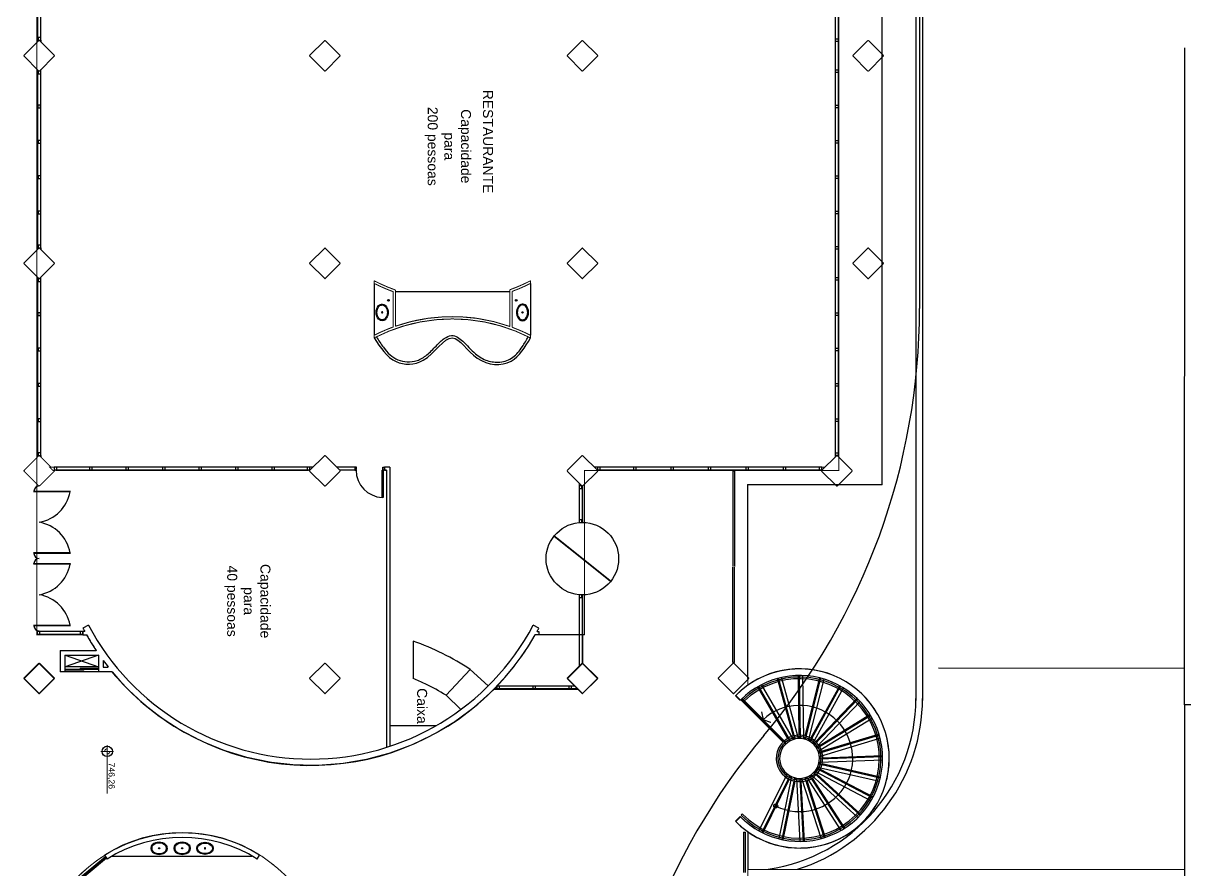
# Model space of a CAD drawing. Header units: metres. Extents: x -331 to 2982, y 362 to 2539.
# Drawn here: x 2869.12 to 2904.08, y 1364.82 to 1390.31 of the extents above; entities that cross this region are included whole.
import ezdxf
from ezdxf.enums import TextEntityAlignment as Align

# ---------------------------------------------------------------- set-up
doc = ezdxf.new("R2010")
doc.units = ezdxf.units.M
doc.layers.get('0').update_dxf_attribs({"color": 251})
for name, color, linetype in [('CX', 251, 'Continuous'), ('Div', 251, 'Continuous'), ('Est', 251, 'Continuous'), ('Mob', 251, 'Continuous'), ('Pis', 251, 'Continuous')]:
    doc.layers.add(name, color=color, linetype=linetype)
doc.styles.add('ARIAL', font='arial.ttf')
doc.styles.add('DESTAQUE', font='arial.ttf', dxfattribs={"height": 0.4})
doc.styles.get("Standard").update_dxf_attribs({"font": 'arial.ttf', "height": 0.3})

# ---------------------------------------------------------------- blocks, each defined once
blk = doc.blocks.new('Cuba01_pl')
at = {"layer": 'Mob'}
for radius in [0.018, 0.013]:
    blk.add_circle((0, 0), radius, dxfattribs=at)
for centre, radius, start, end in [((-0.097, 0.001), 0.152, 174.4524, 224.3819), ((-0.091, -0.004), 0.159, 144.5232, 173.1767), ((-0.091, -0.004), 0.134, 144.8047, 173.0573), ((-0.097, 0.001), 0.127, 174.578, 224.0021), ((-0.071, -0.03), 0.191, 120.725, 141.4841), ((-0.071, -0.03), 0.166, 120.5755, 141.2533), ((-0.002, -0.124), 0.307, 89.5504, 122.7375), ((-0.002, -0.124), 0.282, 89.5504, 122.828), ((0.002, -0.124), 0.307, 57.2625, 90.4496), ((0.002, -0.124), 0.282, 57.172, 90.4496), ((0.071, -0.03), 0.166, 38.7467, 59.4245), ((0.071, -0.03), 0.191, 38.5159, 59.275), ((0.097, 0.001), 0.127, 315.9979, 5.422), ((0.091, -0.004), 0.134, 6.9427, 35.1953), ((0.097, 0.001), 0.152, 315.6181, 5.5476), ((0.091, -0.004), 0.159, 6.8233, 35.4768), ((-0.002, 0.123), 0.306, 228.3244, 270.4838), ((-0.002, 0.123), 0.281, 228.5041, 270.4838), ((0.002, 0.123), 0.281, 269.5162, 311.4959), ((0.002, 0.123), 0.306, 269.5162, 311.6756)]:
    blk.add_arc(centre, radius, start, end, dxfattribs=at)
blk = doc.blocks.new('XR_BL2_AND_MON-REV15$0$PERFIL_UNIT_ALCOA')
at = {"layer": 'CX', "color": 6}
for p, q in [((-21, 13), (-15, 13)), ((31, 13), (24, 13))]:
    blk.add_line(p, q, dxfattribs=at)
at = {"layer": 'CX'}
blk.add_lwpolyline([(-15, 19), (-15, 13), (-34, 13), (-34, 19), (-35, 19), (-35, 99), (45, 99), (45, 19), (43, 19), (43, 13), (24, 13), (24, 19)], close=True, dxfattribs=at)
blk = doc.blocks.new('XR_BL2_AND_MON-REV15$0$P_M')
at = {"layer": 'Est'}
blk.add_lwpolyline([(0.46, -0.431), (0.453, -0.424), (0.46, -0.417), (0.007, 0.035), (0, 0.028), (-0.007, 0.035), (-0.46, -0.417), (-0.453, -0.424), (-0.46, -0.431), (-0.007, -0.884), (0, -0.877), (0.007, -0.884)], close=True, dxfattribs=at)

msp = doc.modelspace()

# ---------------------------------------------------------------- linework, layer by layer
at = {"lineweight": 0}
for p, q in [((2886.009, 1371.896), (2884.527, 1371.896)), ((2891.338, 1369.576), (2891.389, 1369.336)), ((2891.619, 1369.25), (2891.389, 1369.336))]:
    msp.add_line(p, q, dxfattribs=at)
for points in [[(2894.617, 1401.477), (2894.617, 1401.575), (2894.969, 1401.926), (2894.969, 1401.966), (2869.183, 1401.966), (2869.183, 1401.736), (2869.373, 1401.736), (2869.527, 1401.582), (2869.527, 1371.896), (2871.02, 1371.896), (2871.162, 1371.656), (2871.312, 1371.421), (2870.237, 1371.421), (2870.237, 1370.781), (2871.788, 1370.781, 0.087526), (2873.86, 1369.021)], [(2873.86, 1369.021, 0.418022), (2884.527, 1371.896)], [(2890.922, 1365.967), (2890.922, 1356.834, -0.397255), (2895.473, 1351.931)]]:
    msp.add_lwpolyline(points, format="xyb", dxfattribs=at)
for points in [[(2894.969, 1401.926), (2894.972, 1401.926), (2894.972, 1376.421), (2890.922, 1376.421), (2890.922, 1370.372)], [(2886.009, 1371.896), (2886.009, 1376.841), (2893.663, 1376.841), (2893.663, 1395.491), (2894.617, 1395.491), (2894.617, 1401.477)]]:
    msp.add_lwpolyline(points, dxfattribs=at)
for points in [[(2869.597, 1370.128), (2870.05, 1370.581), (2869.597, 1371.033), (2869.145, 1370.581)], [(2885.947, 1370.128), (2886.4, 1370.581), (2885.947, 1371.033), (2885.495, 1370.581)]]:
    msp.add_lwpolyline(points, close=True, dxfattribs=at)
for points in [[(2890.561, 1370.065), (2890.702, 1369.923), (2890.716, 1369.937), (2891.989, 1368.665, 0.513036), (2892.173, 1367.542), (2891.374, 1365.93, -0.083516), (2890.702, 1366.416), (2890.561, 1366.275, 2.439693), (2890.561, 1370.065)], [(2869.53, 1361.564), (2869.53, 1329.627, 1.000162), (2878.27, 1329.625), (2878.267, 1329.956), (2880.282, 1329.956), (2880.282, 1329.881), (2880.472, 1329.881), (2880.472, 1361.281), (2880.282, 1361.281), (2880.282, 1361.206), (2878.27, 1361.206, 1.0398), (2869.53, 1361.566, 0.005135)]]:
    msp.add_lwpolyline(points, format="xyb", close=True, dxfattribs=at)
msp.add_circle((2891.765, 1366.741), 0.0603, dxfattribs=at)
msp.add_arc((2892.484, 1368.17), 1.6, 243.6379, 133.2092, dxfattribs=at)
at = {"layer": 'Div', "lineweight": 0}
for p, q in [((2879.094, 1376.941), (2878.554, 1376.941)), ((2879.094, 1376.851), (2878.644, 1376.851)), ((2880.154, 1376.941), (2879.994, 1376.941)), ((2880.054, 1376.851), (2879.994, 1376.851)), ((2880.054, 1376.851), (2879.994, 1376.851)), ((2879.994, 1376.851), (2880.054, 1376.851)), ((2880.054, 1376.851), (2880.054, 1368.503)), ((2880.154, 1376.941), (2880.154, 1368.535))]:
    msp.add_line(p, q, dxfattribs=at)
at = {"layer": 'Div', "linetype": 'ByBlock', "lineweight": 0, "ltscale": 0.1}
for p, q in [((2870.911, 1371.906), (2869.538, 1371.906)), ((2870.911, 1371.896), (2869.538, 1371.896)), ((2870.914, 1371.906), (2869.541, 1371.906)), ((2870.914, 1371.896), (2869.541, 1371.896))]:
    msp.add_line(p, q, dxfattribs=at)
at = {"layer": 'Div', "lineweight": 0}
msp.add_lwpolyline([(2879.682, 1382.553, 0.033841), (2880.318, 1382.277), (2880.318, 1381.186, -0.170641), (2883.766, 1381.179), (2883.766, 1382.285, 0.032775), (2884.382, 1382.553), (2884.382, 1382.474, -0.028667), (2883.836, 1382.236), (2883.836, 1381.153, -0.028667), (2884.382, 1380.915), (2884.382, 1380.836, 0.242604), (2879.682, 1380.836), (2879.682, 1380.915, -0.029722), (2880.248, 1381.161), (2880.248, 1382.228, -0.029722), (2879.682, 1382.474)], format="xyb", close=True, dxfattribs=at)
at = {"layer": 'Pis'}
for p, q in [((2895.985, 1407.679), (2895.985, 1369.916)), ((2896.185, 1407.679), (2896.185, 1369.915)), ((2894.972, 1376.421), (2894.972, 1401.926)), ((2896.094, 1401.655), (2896.094, 1381.724)), ((2893.563, 1377.253), (2893.563, 1395.491)), ((2893.653, 1377.255), (2893.653, 1395.486)), ((2893.663, 1377.242), (2893.663, 1395.491)), ((2869.547, 1389.747), (2869.547, 1395.164)), ((2869.557, 1389.758), (2869.557, 1395.154)), ((2869.647, 1389.755), (2869.647, 1395.164)), ((2869.557, 1389.758), (2869.557, 1389.797)), ((2869.557, 1389.797), (2869.647, 1389.797)), ((2869.647, 1389.797), (2869.647, 1389.748)), ((2904.068, 1369.788), (2904.078, 1389.567)), ((2869.547, 1383.497), (2869.547, 1388.914)), ((2869.557, 1383.508), (2869.557, 1388.904)), ((2869.647, 1383.505), (2869.647, 1388.914)), ((2869.557, 1383.508), (2869.557, 1383.547)), ((2869.557, 1383.547), (2869.647, 1383.547)), ((2869.647, 1383.547), (2869.647, 1383.498)), ((2869.547, 1377.247), (2869.547, 1382.664)), ((2869.557, 1377.258), (2869.557, 1382.654)), ((2869.647, 1377.255), (2869.647, 1382.664)), ((2879.682, 1382.474), (2879.682, 1380.915)), ((2884.382, 1382.474), (2884.382, 1380.915)), ((2880.318, 1382.228), (2883.766, 1382.228)), ((2869.557, 1377.258), (2869.557, 1377.297)), ((2869.557, 1377.297), (2869.647, 1377.297)), ((2869.647, 1377.297), (2869.647, 1377.248)), ((2870.052, 1376.915), (2870.052, 1376.841)), ((2877.689, 1376.855), (2870.102, 1376.855)), ((2877.841, 1376.941), (2870.134, 1376.941)), ((2879.094, 1376.941), (2878.554, 1376.941)), ((2879.094, 1376.851), (2878.644, 1376.851)), ((2879.144, 1376.941), (2879.094, 1376.941)), ((2879.144, 1376.941), (2879.094, 1376.941)), ((2879.094, 1376.941), (2879.094, 1376.851)), ((2879.134, 1376.851), (2879.094, 1376.851)), ((2879.094, 1376.851), (2879.134, 1376.851)), ((2879.134, 1376.851), (2879.134, 1376.876)), ((2879.134, 1376.876), (2879.144, 1376.876)), ((2879.144, 1376.876), (2879.144, 1376.941)), ((2879.994, 1376.851), (2879.924, 1376.851)), ((2879.924, 1376.851), (2879.954, 1376.851)), ((2879.924, 1376.031), (2879.924, 1376.851)), ((2879.944, 1376.876), (2879.944, 1376.941)), ((2879.944, 1376.941), (2879.994, 1376.941)), ((2879.954, 1376.876), (2879.944, 1376.876)), ((2879.954, 1376.851), (2879.954, 1376.876)), ((2879.954, 1376.851), (2879.954, 1376.031)), ((2880.154, 1376.941), (2879.994, 1376.941)), ((2879.994, 1376.941), (2879.994, 1376.851)), ((2879.994, 1376.851), (2879.994, 1376.941)), ((2879.994, 1376.941), (2879.994, 1376.851)), ((2880.054, 1376.851), (2879.994, 1376.851)), ((2880.054, 1376.851), (2879.994, 1376.851)), ((2879.994, 1376.851), (2880.054, 1376.851)), ((2880.054, 1376.851), (2880.054, 1368.503)), ((2880.154, 1376.941), (2880.154, 1368.535)), ((2893.111, 1376.937), (2886.308, 1376.937)), ((2893.148, 1376.841), (2886.404, 1376.841)), ((2893.148, 1376.851), (2886.452, 1376.851)), ((2890.522, 1376.825), (2890.472, 1376.825)), ((2890.472, 1376.825), (2890.472, 1373.948)), ((2890.522, 1376.825), (2890.522, 1373.948)), ((2885.851, 1376.338), (2885.851, 1375.274)), ((2885.937, 1376.374), (2885.937, 1375.278)), ((2885.947, 1376.378), (2885.947, 1375.278)), ((2885.947, 1376.375), (2885.947, 1375.278)), ((2890.922, 1376.421), (2894.972, 1376.421)), ((2890.922, 1370.58), (2890.922, 1376.421)), ((2879.954, 1376.031), (2879.924, 1376.031)), ((2869.436, 1374.017), (2869.436, 1374.039)), ((2869.436, 1374.039), (2870.528, 1374.039)), ((2870.528, 1374.017), (2869.436, 1374.017)), ((2870.528, 1374.039), (2870.528, 1374.017)), ((2890.472, 1371.055), (2890.472, 1373.932)), ((2890.522, 1371.055), (2890.522, 1373.932)), ((2885.851, 1373.1), (2885.851, 1370.952)), ((2885.937, 1373.096), (2885.937, 1371.037)), ((2885.947, 1373.096), (2885.947, 1371.033)), ((2885.947, 1373.096), (2885.947, 1371.033)), ((2870.911, 1371.996), (2869.538, 1371.996)), ((2870.914, 1371.996), (2869.541, 1371.996)), ((2870.959, 1371.996), (2870.911, 1371.996)), ((2870.964, 1371.996), (2870.911, 1371.996)), ((2870.911, 1371.996), (2870.911, 1371.896)), ((2870.961, 1371.996), (2870.914, 1371.996)), ((2870.967, 1371.996), (2870.914, 1371.996)), ((2870.914, 1371.996), (2870.914, 1371.896)), ((2871.083, 1372.18), (2870.915, 1372.091)), ((2884.634, 1372.091), (2884.466, 1372.18)), ((2884.583, 1371.996), (2884.636, 1371.996)), ((2884.586, 1371.996), (2884.633, 1371.996)), ((2884.588, 1371.996), (2884.636, 1371.996)), ((2884.633, 1371.996), (2884.633, 1371.896)), ((2884.633, 1371.996), (2884.633, 1371.896)), ((2884.636, 1371.996), (2884.636, 1371.896)), ((2884.636, 1371.996), (2884.636, 1371.896)), ((2870.911, 1371.906), (2869.538, 1371.906)), ((2870.911, 1371.896), (2869.538, 1371.896)), ((2870.914, 1371.906), (2869.541, 1371.906)), ((2870.914, 1371.896), (2869.541, 1371.896)), ((2870.911, 1371.906), (2870.911, 1371.896)), ((2870.911, 1371.896), (2871.02, 1371.896)), ((2870.911, 1371.896), (2871.02, 1371.896)), ((2870.914, 1371.896), (2871.022, 1371.896)), ((2870.914, 1371.896), (2871.022, 1371.896)), ((2880.854, 1371.701), (2880.854, 1370.577)), ((2884.633, 1371.896), (2884.525, 1371.896)), ((2884.633, 1371.896), (2884.525, 1371.896)), ((2886.009, 1371.896), (2884.527, 1371.896)), ((2884.636, 1371.896), (2884.527, 1371.896)), ((2884.636, 1371.896), (2884.527, 1371.896)), ((2884.633, 1371.906), (2884.633, 1371.896)), ((2884.633, 1371.906), (2884.633, 1371.896)), ((2870.237, 1370.781), (2870.237, 1371.421)), ((2870.237, 1371.421), (2871.312, 1371.421)), ((2870.24, 1370.781), (2870.24, 1371.421)), ((2870.24, 1371.421), (2871.315, 1371.421)), ((2870.377, 1371.281), (2871.382, 1371.281)), ((2870.377, 1370.781), (2870.377, 1371.281)), ((2870.377, 1371.281), (2871.382, 1371.281)), ((2870.377, 1370.931), (2870.377, 1371.281)), ((2870.38, 1371.281), (2871.385, 1370.931)), ((2871.385, 1371.281), (2870.38, 1370.931)), ((2870.38, 1371.281), (2871.385, 1371.281)), ((2870.38, 1370.781), (2870.38, 1371.281)), ((2871.385, 1371.281), (2871.385, 1370.781)), ((2871.382, 1370.931), (2870.377, 1370.931)), ((2871.382, 1370.881), (2870.832, 1370.881)), ((2870.832, 1370.881), (2870.832, 1370.856)), ((2871.525, 1371.121), (2871.525, 1370.921)), ((2871.525, 1370.921), (2871.677, 1370.921)), ((2890.522, 1371.055), (2890.472, 1371.055)), ((2890.497, 1371.033), (2890.504, 1371.04)), ((2870.377, 1370.781), (2870.237, 1370.781)), ((2870.38, 1370.781), (2870.24, 1370.781)), ((2870.377, 1370.856), (2870.932, 1370.856)), ((2870.377, 1370.831), (2870.377, 1370.856)), ((2870.932, 1370.831), (2870.377, 1370.831)), ((2871.382, 1370.781), (2870.377, 1370.781)), ((2871.385, 1370.781), (2870.38, 1370.781)), ((2870.832, 1370.856), (2871.382, 1370.856)), ((2870.932, 1370.856), (2870.932, 1370.831)), ((2871.788, 1370.781), (2871.382, 1370.781)), ((2871.79, 1370.781), (2871.385, 1370.781)), ((2881.845, 1370.071), (2882.573, 1370.852)), ((2882.573, 1370.852), (2883.114, 1370.354)), ((2890.95, 1370.581), (2890.957, 1370.588)), ((2892.298, 1368.844), (2891.819, 1370.579)), ((2892.354, 1368.755), (2891.848, 1370.587)), ((2892.454, 1368.769), (2891.944, 1370.614)), ((2892.476, 1368.87), (2892.456, 1370.669)), ((2892.508, 1368.769), (2892.486, 1370.67)), ((2892.608, 1368.757), (2892.586, 1370.671)), ((2892.655, 1368.848), (2893.095, 1370.594)), ((2892.66, 1368.743), (2893.124, 1370.586)), ((2892.753, 1368.706), (2893.221, 1370.562)), ((2885.81, 1370.251), (2883.28, 1370.251)), ((2885.8, 1370.262), (2883.29, 1370.262)), ((2885.714, 1370.347), (2883.388, 1370.347)), ((2892.132, 1368.774), (2891.226, 1370.33)), ((2892.209, 1368.702), (2891.252, 1370.345)), ((2892.302, 1368.741), (2891.338, 1370.395)), ((2892.8, 1368.68), (2893.72, 1370.343)), ((2892.823, 1368.782), (2893.694, 1370.358)), ((2892.881, 1368.619), (2893.807, 1370.295)), ((2881.845, 1370.071), (2882.289, 1369.642)), ((2890.497, 1370.128), (2890.49, 1370.121)), ((2890.575, 1370.079), (2890.561, 1370.065)), ((2890.568, 1370.058), (2890.561, 1370.065)), ((2890.568, 1370.058), (2890.561, 1370.05)), ((2890.688, 1369.923), (2890.561, 1370.05)), ((2890.695, 1369.93), (2890.688, 1369.923)), ((2890.702, 1369.923), (2890.695, 1369.93)), ((2890.716, 1369.937), (2890.702, 1369.923)), ((2891.989, 1368.665), (2890.716, 1369.937)), ((2892.082, 1368.614), (2890.738, 1369.959)), ((2892.061, 1368.663), (2890.752, 1369.973)), ((2892.92, 1368.582), (2894.234, 1369.956)), ((2892.968, 1368.675), (2894.212, 1369.976)), ((2892.983, 1368.503), (2894.306, 1369.887)), ((2891.338, 1369.576), (2891.389, 1369.336)), ((2893.001, 1368.475), (2894.615, 1369.464)), ((2893.07, 1368.553), (2894.599, 1369.49)), ((2930.662, 1369.788), (2904.068, 1369.788)), ((2904.068, 1369.788), (2904.069, 1364.83)), ((2881.532, 1369.157), (2880.154, 1369.157)), ((2891.619, 1369.25), (2891.389, 1369.336)), ((2893.044, 1368.385), (2894.667, 1369.379)), ((2892.325, 1368.748), (2892.311, 1368.796)), ((2892.478, 1368.77), (2892.477, 1368.82)), ((2892.631, 1368.751), (2892.643, 1368.8)), ((2893.062, 1368.331), (2894.871, 1368.874)), ((2893.081, 1368.232), (2894.9, 1368.778)), ((2893.149, 1368.388), (2894.862, 1368.903)), ((2892.06, 1368.594), (2892.025, 1368.629)), ((2892.182, 1368.688), (2892.157, 1368.731)), ((2892.774, 1368.695), (2892.799, 1368.738)), ((2892.774, 1368.695), (2892.799, 1368.738)), ((2892.899, 1368.603), (2892.933, 1368.639)), ((2892.985, 1368.5), (2893.027, 1368.527)), ((2893.053, 1368.359), (2893.101, 1368.374)), ((2893.084, 1368.19), (2893.134, 1368.191)), ((2893.085, 1368.16), (2894.984, 1368.224)), ((2893.088, 1368.06), (2894.987, 1368.124)), ((2893.184, 1368.193), (2894.983, 1368.254)), ((2892.089, 1367.718), (2892.057, 1367.68)), ((2892.906, 1367.743), (2894.309, 1366.461)), ((2892.927, 1367.765), (2892.964, 1367.731)), ((2892.943, 1367.783), (2894.638, 1366.894)), ((2893.001, 1367.865), (2894.685, 1366.983)), ((2893.016, 1367.891), (2893.06, 1367.868)), ((2893.026, 1367.912), (2894.893, 1367.486)), ((2893.062, 1368.007), (2894.915, 1367.584)), ((2893.069, 1368.036), (2893.118, 1368.025)), ((2893.104, 1367.845), (2894.699, 1367.01)), ((2893.167, 1368.014), (2894.922, 1367.613)), ((2892.108, 1367.702), (2891.258, 1365.987)), ((2892.191, 1367.646), (2891.347, 1365.943)), ((2892.173, 1367.542), (2891.374, 1365.93)), ((2892.239, 1367.622), (2891.855, 1365.746)), ((2892.335, 1367.589), (2891.953, 1365.726)), ((2892.344, 1367.484), (2891.983, 1365.72)), ((2892.218, 1367.632), (2892.196, 1367.587)), ((2892.364, 1367.582), (2892.354, 1367.533)), ((2892.387, 1367.577), (2892.494, 1365.666)), ((2892.488, 1367.57), (2892.594, 1365.672)), ((2892.518, 1367.57), (2892.521, 1367.521)), ((2892.523, 1367.471), (2892.624, 1365.673)), ((2892.542, 1367.572), (2893.133, 1365.752)), ((2892.641, 1367.59), (2893.228, 1365.783)), ((2892.67, 1367.599), (2892.685, 1367.551)), ((2892.692, 1367.607), (2893.729, 1365.997)), ((2892.701, 1367.504), (2893.257, 1365.792)), ((2892.783, 1367.649), (2893.813, 1366.051)), ((2892.809, 1367.665), (2892.836, 1367.623)), ((2892.829, 1367.678), (2894.242, 1366.387)), ((2892.863, 1367.581), (2893.838, 1366.068)), ((2893.001, 1367.697), (2894.329, 1366.483)), ((2890.688, 1366.416), (2890.561, 1366.289)), ((2890.695, 1366.409), (2890.688, 1366.416)), ((2890.702, 1366.416), (2890.695, 1366.409)), ((2890.716, 1366.402), (2890.702, 1366.416)), ((2890.568, 1366.282), (2890.561, 1366.289)), ((2890.568, 1366.282), (2890.561, 1366.275)), ((2890.575, 1366.26), (2890.561, 1366.275)), ((2890.922, 1365.967), (2890.922, 1364.831)), ((2890.797, 1365.946), (2890.847, 1365.946)), ((2890.797, 1365.946), (2890.797, 1364.731)), ((2890.847, 1365.946), (2890.847, 1364.731)), ((2870.718, 1364.493), (2871.593, 1365.217)), ((2870.736, 1364.476), (2871.607, 1365.196)), ((2870.755, 1364.459), (2871.62, 1365.174)), ((2871.567, 1365.259), (2871.642, 1365.141)), ((2876.002, 1365.214), (2871.796, 1365.214)), ((2876.158, 1365.141), (2876.233, 1365.259)), ((2890.922, 1364.831), (2904.069, 1364.83)), ((2904.069, 1364.83), (2904.069, 1357.581))]:
    msp.add_line(p, q, dxfattribs=at)
at = {"layer": 'Pis', "extrusion": (1.09877e-07, -7.26423e-11, 1)}
msp.add_line((2896.669, 1370.894), (2904.068, 1370.889), dxfattribs=at)
at = {"layer": 'Pis', "const_width": 0.03}
for points in [[(2894.617, 1401.477), (2894.617, 1401.575), (2894.969, 1401.926), (2894.969, 1401.966), (2869.183, 1401.966), (2869.183, 1401.736), (2869.373, 1401.736), (2869.527, 1401.582), (2869.527, 1371.896), (2871.02, 1371.896), (2871.162, 1371.656), (2871.312, 1371.421), (2870.237, 1371.421), (2870.237, 1370.781), (2871.788, 1370.781, 0.087526), (2873.86, 1369.021)], [(2873.86, 1369.021, 0.418022), (2884.527, 1371.896)], [(2871.567, 1368.382, -0.414214), (2871.645, 1368.46, -1)], [(2871.645, 1368.304, 0.414214), (2871.723, 1368.382, 1)], [(2890.922, 1365.967), (2890.922, 1356.834, -0.397255), (2895.473, 1351.931)]]:
    msp.add_lwpolyline(points, format="xyb", dxfattribs=at)
for points in [[(2894.969, 1401.926), (2894.972, 1401.926), (2894.972, 1376.421), (2890.922, 1376.421), (2890.922, 1370.372)], [(2886.009, 1371.896), (2886.009, 1376.841), (2893.663, 1376.841), (2893.663, 1395.491), (2894.617, 1395.491), (2894.617, 1401.477)], [(2870.057, 1376.941), (2869.912, 1376.941)], [(2870.054, 1376.941), (2869.976, 1376.941)], [(2870.102, 1376.855), (2870.102, 1376.845)], [(2870.102, 1376.845), (2877.689, 1376.845), (2877.689, 1376.855)], [(2893.151, 1376.937), (2893.247, 1376.937)], [(2893.154, 1376.937), (2893.23, 1376.937)], [(2885.851, 1376.376), (2885.851, 1376.46)], [(2885.851, 1376.381), (2885.851, 1376.457)], [(2869.538, 1371.996), (2869.538, 1371.906)], [(2869.538, 1371.896), (2869.538, 1371.906)], [(2869.538, 1371.896), (2869.538, 1371.906)], [(2871.645, 1368.577), (2871.645, 1367.107)], [(2871.45, 1368.382), (2871.84, 1368.382)]]:
    msp.add_lwpolyline(points, dxfattribs=at)
for points in [[(2879.682, 1382.553, 0.033841), (2880.318, 1382.277), (2880.318, 1381.186, -0.170641), (2883.766, 1381.179), (2883.766, 1382.285, 0.032775), (2884.382, 1382.553), (2884.382, 1382.474, -0.028667), (2883.836, 1382.236), (2883.836, 1381.153, -0.028667), (2884.382, 1380.915), (2884.382, 1380.836, 0.242604), (2879.682, 1380.836), (2879.682, 1380.915, -0.029722), (2880.248, 1381.161), (2880.248, 1382.228, -0.029722), (2879.682, 1382.474)], [(2890.561, 1370.065), (2890.702, 1369.923), (2890.716, 1369.937), (2891.989, 1368.665, 0.513036), (2892.173, 1367.542), (2891.374, 1365.93, -0.083516), (2890.702, 1366.416), (2890.561, 1366.275, 2.439693), (2890.561, 1370.065)], [(2869.53, 1361.564), (2869.53, 1329.627, 1.000162), (2878.27, 1329.625), (2878.267, 1329.956), (2880.282, 1329.956), (2880.282, 1329.881), (2880.472, 1329.881), (2880.472, 1361.281), (2880.282, 1361.281), (2880.282, 1361.206), (2878.27, 1361.206, 1.0398), (2869.53, 1361.566, 0.005135)]]:
    msp.add_lwpolyline(points, format="xyb", close=True, dxfattribs=at)
for points in [[(2870.074, 1376.841), (2870.012, 1376.841), (2869.912, 1376.941), (2869.954, 1376.941), (2869.604, 1377.29), (2869.597, 1377.283), (2869.59, 1377.29), (2869.138, 1376.838), (2869.145, 1376.831), (2869.138, 1376.824), (2869.583, 1376.378), (2869.611, 1376.378)], [(2869.436, 1376.201), (2870.528, 1376.201), (2870.528, 1376.222), (2869.436, 1376.222)], [(2885.102, 1374.877), (2885.954, 1374.196), (2885.94, 1374.179), (2885.088, 1374.86)], [(2870.528, 1374.367), (2869.436, 1374.367), (2869.436, 1374.345), (2870.528, 1374.345)], [(2886.793, 1373.497), (2885.94, 1374.179), (2885.954, 1374.196), (2886.807, 1373.514)], [(2869.436, 1372.183), (2870.528, 1372.183), (2870.528, 1372.162), (2869.436, 1372.162)], [(2870.38, 1371.281), (2871.385, 1371.281), (2871.385, 1370.931), (2870.38, 1370.931)], [(2869.597, 1370.128), (2870.05, 1370.581), (2869.597, 1371.033), (2869.145, 1370.581)], [(2870.38, 1370.856), (2870.935, 1370.856), (2870.935, 1370.831), (2870.38, 1370.831)], [(2870.835, 1370.856), (2871.385, 1370.856), (2871.385, 1370.881), (2870.835, 1370.881)], [(2885.947, 1370.128), (2886.4, 1370.581), (2885.947, 1371.033), (2885.495, 1370.581)]]:
    msp.add_lwpolyline(points, close=True, dxfattribs=at)
at = {"layer": 'Pis'}
for centre, radius in [((2880.107, 1381.966), 0.027), ((2880.107, 1381.966), 0.0195), ((2883.957, 1381.966), 0.027), ((2883.957, 1381.966), 0.0195), ((2885.947, 1374.187), 1.091), ((2885.947, 1374.187), 0.0109), ((2871.645, 1368.382), 0.156), ((2891.765, 1366.741), 0.0603)]:
    msp.add_circle(centre, radius, dxfattribs=at)
for centre, radius, start, end in [((2876.094, 1381.724), 20, 319.957, 0), ((2879.955, 1376.851), 0.821, 180.0276, 267.8374), ((2869.6, 1376.211), 0.164, 90, 176.1774), ((2869.402, 1376.411), 1.145, 279.9305, 349.3967), ((2869.402, 1374.156), 1.145, 10.6033, 80.0695), ((2869.6, 1374.356), 0.164, 183.8226, 270), ((2869.6, 1374.028), 0.164, 90, 176.1774), ((2869.402, 1374.228), 1.145, 279.9305, 349.3967), ((2869.402, 1371.973), 1.145, 10.6033, 80.0695), ((2869.6, 1372.173), 0.164, 183.8226, 270), ((2877.775, 1375.723), 7.762, 207.9009, 208.7005), ((2877.775, 1375.723), 7.572, 207.9009, 332.0991), ((2877.775, 1375.723), 7.762, 331.2995, 332.0991), ((2877.775, 1375.723), 7.762, 209.5455, 213.6638), ((2877.775, 1375.723), 7.762, 240.5606, 330.4545), ((2878.197, 1364.155), 8, 56.8396, 70.6038), ((2877.775, 1375.723), 7.762, 216.3673, 218.224), ((2892.484, 1368.17), 2.7, 224.5756, 135), ((2877.775, 1375.723), 7.762, 219.5517, 240.5606), ((2877.775, 1375.723), 7.762, 219.5517, 240.5606), ((2878.197, 1364.155), 6.95, 64.2725, 67.5256), ((2892.484, 1368.17), 2.5, 224.5416, 135), ((2892.484, 1368.17), 2.45, 224.5416, 133.8306), ((2892.484, 1368.17), 2.4, 224.5416, 133.8063), ((2878.197, 1364.155), 6.95, 58.3426, 64.2725), ((2890.785, 1369.976), 5.2, 278.3552, 0.0018), ((2890.785, 1369.976), 5.4, 287.6847, 0.0018), ((2892.484, 1368.17), 1.6, 243.6379, 133.2092), ((2906.717, 1355.99), 20, 139.957, 179.9961), ((2892.484, 1368.17), 0.65, 1.9259, 135), ((2892.484, 1368.17), 0.7, 1.9259, 130.904), ((2892.484, 1368.17), 0.6, 1.9259, 135), ((2892.484, 1368.17), 0.7, 135, 1.9259), ((2892.484, 1368.17), 0.65, 130.5883, 1.9259), ((2892.484, 1368.17), 0.6, 135, 1.9259), ((2890.756, 1366.469), 0.025, 44.5416, 224.5416), ((2873.9, 1361.564), 4.37, 57.7354, 122.2644), ((2873.9, 1361.564), 4.23, 57.7354, 122.2644)]:
    msp.add_arc(centre, radius, start, end, dxfattribs=at)
msp.add_spline([(2879.682, 1380.836), (2880.341, 1380.122), (2881.155, 1380.16), (2882.032, 1380.835), (2882.783, 1380.224), (2883.8, 1380.134), (2884.382, 1380.836)], degree=3, dxfattribs=at)
msp.add_open_spline([(2879.745, 1380.868), (2879.815, 1380.758), (2879.885, 1380.649), (2880.084, 1380.384), (2880.22, 1380.248), (2880.564, 1380.102), (2880.775, 1380.089), (2881.075, 1380.188), (2881.174, 1380.247), (2881.364, 1380.404), (2881.455, 1380.499), (2881.626, 1380.676), (2881.707, 1380.757), (2881.858, 1380.865), (2881.929, 1380.9), (2882.071, 1380.908), (2882.134, 1380.888), (2882.245, 1380.824), (2882.298, 1380.781), (2882.471, 1380.618), (2882.593, 1380.471), (2882.838, 1380.262), (2882.958, 1380.193), (2883.21, 1380.111), (2883.341, 1380.097), (2883.61, 1380.121), (2883.742, 1380.169), (2883.962, 1380.33), (2884.055, 1380.444), (2884.203, 1380.666), (2884.261, 1380.766), (2884.319, 1380.868)], degree=3, knots=[0.006577, 0.006577, 0.006577, 0.006577, 0.374713, 0.374713, 0.998912, 0.998912, 1.623111, 1.623111, 1.958067, 1.958067, 2.293024, 2.293024, 2.611399, 2.611399, 2.863782, 2.863782, 3.068902, 3.068902, 3.274023, 3.274023, 3.750371, 3.750371, 4.142084, 4.142084, 4.533797, 4.533797, 4.997408, 4.997408, 5.46102, 5.46102, 5.790648, 5.790648, 5.790648, 5.790648], dxfattribs=at)
for p in [(2869.6, 1376.211), (2869.6, 1372.173)]:
    msp.add_point(p, dxfattribs=at)

# ---------------------------------------------------------------- block references
for p in [(2869.597, 1389.755), (2878.197, 1389.755), (2885.947, 1389.755), (2894.547, 1389.755), (2869.597, 1383.505), (2878.197, 1383.505), (2885.947, 1383.505), (2894.547, 1383.505), (2878.197, 1377.255), (2885.947, 1377.255), (2893.608, 1377.255), (2869.597, 1371.005), (2878.197, 1371.005), (2885.947, 1371.005), (2890.497, 1371.005)]:
    msp.add_blockref('XR_BL2_AND_MON-REV15$0$P_M', p, dxfattribs=at)
at = {"layer": 'Pis', "yscale": 0.001000000000203727}
for p, xscale, zscale, rotation in [((2869.544, 1389.833), -0.001000000000203727, 0.0009999999999763531, 270), ((2893.666, 1389.793), 0.001000000000203727, 0.001000000000203727, 89.99999999999999), ((2869.544, 1388.82), -0.001000000000203727, 0.0009999999999763531, 270), ((2893.666, 1388.86), 0.001000000000203727, 0.001000000000203727, 89.99999999999999), ((2869.539, 1387.798), -0.001000000000203727, 0.0009999999999763531, 270), ((2893.666, 1387.798), 0.001000000000203727, 0.001000000000203727, 89.99999999999999), ((2869.544, 1386.733), -0.001000000000203727, 0.0009999999999763531, 270), ((2893.666, 1386.733), 0.001000000000203727, 0.001000000000203727, 89.99999999999999), ((2869.544, 1385.669), -0.001000000000203727, 0.0009999999999763531, 270), ((2893.666, 1385.669), 0.001000000000203727, 0.001000000000203727, 89.99999999999999), ((2869.544, 1384.605), -0.001000000000203727, 0.0009999999999763531, 270), ((2893.666, 1384.605), 0.001000000000203727, 0.001000000000203727, 89.99999999999999), ((2869.544, 1383.583), -0.001000000000203727, 0.0009999999999763531, 270), ((2893.666, 1383.54), 0.001000000000203727, 0.001000000000203727, 89.99999999999999), ((2869.544, 1382.57), -0.001000000000203727, 0.0009999999999763531, 270), ((2893.666, 1382.61), 0.001000000000203727, 0.001000000000203727, 89.99999999999999), ((2869.539, 1381.548), -0.001000000000203727, 0.0009999999999763531, 270), ((2893.666, 1381.548), 0.001000000000203727, 0.001000000000203727, 89.99999999999999), ((2869.544, 1380.483), -0.001000000000203727, 0.0009999999999763531, 270), ((2893.666, 1380.483), 0.001000000000203727, 0.001000000000203727, 89.99999999999999), ((2869.544, 1379.419), -0.001000000000203727, 0.0009999999999763531, 270), ((2893.666, 1379.419), 0.001000000000203727, 0.001000000000203727, 89.99999999999999), ((2869.544, 1378.355), -0.001000000000203727, 0.0009999999999763531, 270), ((2893.666, 1378.355), 0.001000000000203727, 0.001000000000203727, 89.99999999999999), ((2869.544, 1377.333), -0.001000000000203727, 0.0009999999999763531, 270), ((2893.666, 1377.33), 0.001000000000203727, 0.001000000000203727, 89.99999999999999), ((2885.951, 1376.341), -0.001000000000203727, 0.0009999999999763531, 89.99999999999997), ((2885.951, 1375.323), -0.001000000000203727, 0.0009999999999763531, 89.99999999999997), ((2885.951, 1373.06), -0.001000000000203727, 0.0009999999999763531, 89.99999999999997)]:
    msp.add_blockref('XR_BL2_AND_MON-REV15$0$PERFIL_UNIT_ALCOA', p, dxfattribs=dict(at, xscale=xscale, zscale=zscale, rotation=rotation))
at = {"layer": 'Pis', "xscale": -1}
for p, rotation in [((2879.919, 1381.602), 270), ((2874.588, 1365.465), 180)]:
    msp.add_blockref('Cuba01_pl', p, dxfattribs=dict(at, rotation=rotation))
at = {"layer": 'Pis'}
for p, rotation in [((2884.145, 1381.602), 89.99999999999999), ((2873.206, 1365.465), 180), ((2873.9, 1365.465), 180)]:
    msp.add_blockref('Cuba01_pl', p, dxfattribs=dict(at, rotation=rotation))
at = {"layer": 'Pis', "xscale": -0.001000000000203727, "yscale": 0.001000000000203727, "zscale": 0.0009999999999763531}
for p in [(2870.096, 1376.842), (2871.155, 1376.842), (2872.254, 1376.842), (2873.353, 1376.842), (2874.451, 1376.842), (2875.55, 1376.842), (2876.649, 1376.842), (2877.708, 1376.842), (2886.449, 1376.838), (2887.532, 1376.838), (2888.657, 1376.838), (2889.782, 1376.838), (2890.908, 1376.838), (2892.033, 1376.838), (2893.116, 1376.838), (2869.583, 1371.892), (2870.876, 1371.892), (2883.418, 1370.248), (2884.501, 1370.248), (2885.584, 1370.248)]:
    msp.add_blockref('XR_BL2_AND_MON-REV15$0$PERFIL_UNIT_ALCOA', p, dxfattribs=at)

# ---------------------------------------------------------------- texts
at = {"layer": 'Pis', "style": 'ARIAL'}
msp.add_text('RESTAURANTE', height=0.3, rotation=270, dxfattribs=at).set_placement((2882.957, 1386.747), align=Align.CENTER)
at = {"layer": 'Pis'}
msp.add_text('746,26', height=0.1872, rotation=270, dxfattribs=at).set_placement((2871.628, 1367.248), align=Align.BOTTOM_RIGHT)
at = {"layer": 'Pis', "char_height": 0.3, "width": 3.68477, "attachment_point": 8, "rotation": 270}
for s, insert, style in [('Capacidade\\Ppara\\P200 pessoas', (2881.202, 1386.604), 'DESTAQUE'), ('Capacidade\\Ppara\\P40 pessoas', (2875.166, 1372.907), 'ARIAL'), ('Caixa', (2880.968, 1369.751), 'DESTAQUE')]:
    msp.add_mtext(s, dxfattribs=dict(at, insert=insert, style=style))

doc.saveas('drawing.dxf')
